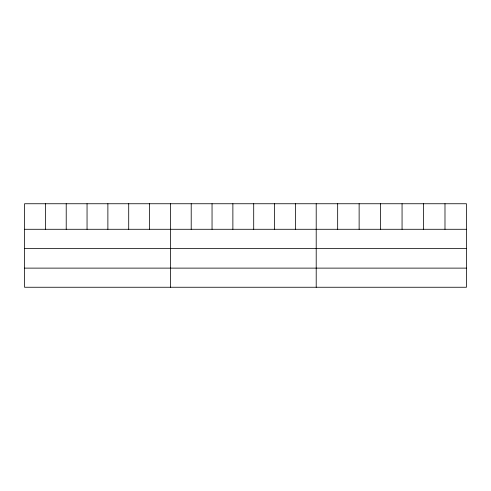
<?xml version="1.0" encoding="UTF-8"?>
<svg xmlns="http://www.w3.org/2000/svg" width="491" height="491" viewBox="0 0 491 491"><rect width="100%" height="100%" fill="white"/><g stroke="black" fill="none" stroke-linecap="round" stroke-linejoin="round"><path stroke-width="0.74" d="M466.45 248.415L466.45 203.747L24.55 203.747L24.55 287.253L466.45 287.253L466.45 248.415L24.55 248.415M24.55 229.285L466.45 229.285M24.55 268.123L466.45 268.123M444.987 203.747L444.987 229.285M423.524 203.747L423.524 229.285M402.061 203.747L402.061 229.285M380.593 203.747L380.593 229.285M359.13 203.747L359.13 229.285M337.667 203.747L337.667 229.285M316.204 203.747L316.204 287.253M295.373 203.747L295.373 229.285M274.537 203.747L274.537 229.285M253.706 203.747L253.706 229.285M232.875 203.747L232.875 229.285M212.044 203.747L212.044 229.285M191.208 203.747L191.208 229.285M170.377 203.747L170.377 287.253M149.546 203.747L149.546 229.285M128.71 203.747L128.71 229.285M107.879 203.747L107.879 229.285M87.048 203.747L87.048 229.285M66.217 203.747L66.217 229.285M45.381 203.747L45.381 229.285"/></g></svg>
